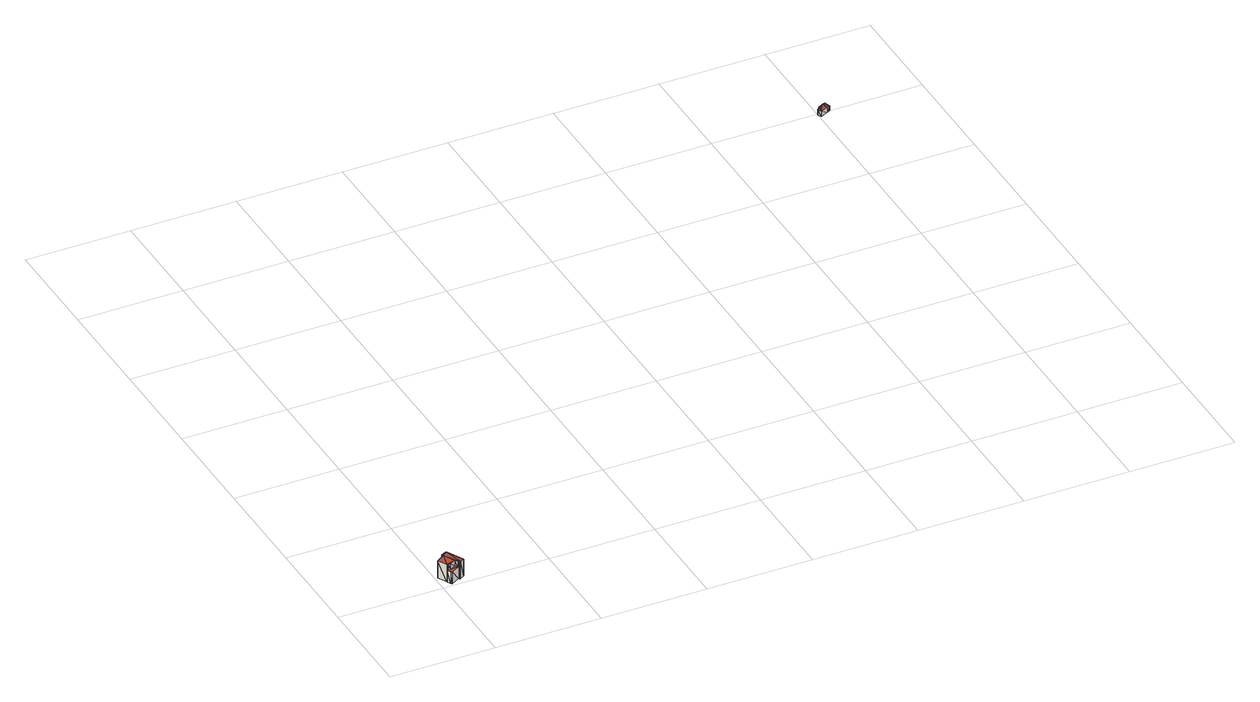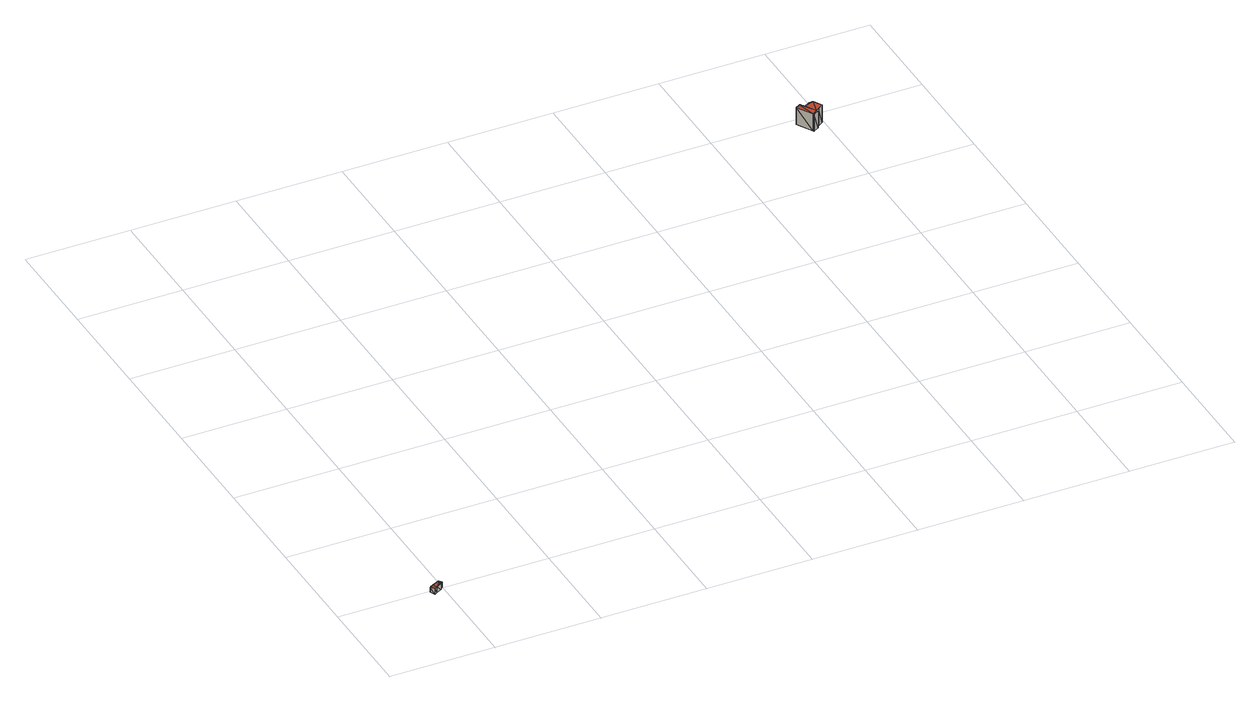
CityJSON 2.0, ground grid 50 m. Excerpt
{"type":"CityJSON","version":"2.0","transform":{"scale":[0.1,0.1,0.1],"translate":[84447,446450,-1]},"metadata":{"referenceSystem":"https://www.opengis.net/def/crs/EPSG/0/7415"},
"CityObjects":{
"building1":{"type":"Building","attributes":{"dak_type":"multiple horizontal","data_area":54.92,"data_coverage":0.854,"geconstateerd":false,"gid":11565629,"h_dak_50p":9.19,"h_dak_70p":9.26,"h_dak_max":9.69,"h_dak_min":6.42,"h_maaiveld":0.569,"kas_warenhuis":false,"lod11_replace":false,"ondergronds_type":"above ground","oorspronkelijkbouwjaar":2005,"pw_actueel":"yes","pw_bron":"ahn3","reconstructie_methode":"tudelft3d-geoflow","reconstruction_skipped":false,"rmse_lod12":1.1,"rmse_lod13":2.53,"rmse_lod22":0.222,"rn":1,"status":"Pand in gebruik","t_run":88.47,"val3dity_codes_lod12":"[]","val3dity_codes_lod13":"[]","val3dity_codes_lod22":"[]"},"children":["building1-1"]},
"building1-1":{"type":"BuildingPart","parents":["building1"],"geometry":[{"type":"Solid","lod":"2.2","boundaries":[[[[0,1,2]],[[2,3,4]],[[5,6,7]],[[8,9,10]],[[11,12,13]],[[13,14,15]],[[15,16,17]],[[17,18,19]],[[20,21,22]],[[23,0,2]],[[5,7,8]],[[10,11,13]],[[13,15,17]],[[19,20,22]],[[23,2,4]],[[5,8,10]],[[10,13,17]],[[17,19,22]],[[23,4,5]],[[5,10,17]],[[17,22,23]],[[23,5,17]],[[9,24,25]],[[25,10,9]],[[2,26,27]],[[27,3,2]],[[7,28,29]],[[29,8,7]],[[10,25,30]],[[30,11,10]],[[14,31,32]],[[32,15,14]],[[13,33,31]],[[31,14,13]],[[22,34,35]],[[35,23,22]],[[23,35,36]],[[36,0,23]],[[15,32,37]],[[37,16,15]],[[16,37,38]],[[38,17,16]],[[39,40,41]],[[41,42,39]],[[43,44,45]],[[45,46,43]],[[34,47,48]],[[48,49,34]],[[21,50,47]],[[34,22,21]],[[21,47,34]],[[18,51,52]],[[52,19,18]],[[19,52,53]],[[53,20,19]],[[20,53,50]],[[50,21,20]],[[11,30,54]],[[54,12,11]],[[12,54,33]],[[33,13,12]],[[17,38,51]],[[51,18,17]],[[8,29,24]],[[24,9,8]],[[1,55,26]],[[26,2,1]],[[0,36,55]],[[55,1,0]],[[46,45,40]],[[40,39,46]],[[6,56,28]],[[28,7,6]],[[57,58,59]],[[59,5,4]],[[4,57,59]],[[3,27,57]],[[57,4,3]],[[5,59,56]],[[56,6,5]],[[60,61,58]],[[58,57,60]],[[42,41,62]],[[62,63,42]],[[63,62,61]],[[61,60,63]],[[49,48,44]],[[44,43,49]],[[29,28,56]],[[59,58,61]],[[62,41,40]],[[45,44,48]],[[48,47,50]],[[52,51,38]],[[38,37,32]],[[32,31,33]],[[33,54,30]],[[25,24,29]],[[29,56,59]],[[59,61,62]],[[62,40,45]],[[48,50,53]],[[52,38,32]],[[32,33,30]],[[25,29,59]],[[59,62,45]],[[48,53,52]],[[52,32,30]],[[25,59,45]],[[45,48,52]],[[52,30,25]],[[25,45,52]],[[26,55,36]],[[35,34,49]],[[43,46,39]],[[42,63,60]],[[60,57,27]],[[27,26,36]],[[35,49,43]],[[42,60,27]],[[27,36,35]],[[35,43,39]],[[39,42,27]],[[27,35,39]]]],"semantics":{"surfaces":[{"type":"GroundSurface"},{"type":"WallSurface","on_footprint_edge":true},{"type":"WallSurface","on_footprint_edge":false},{"type":"RoofSurface","solar-potential":1258740.16,"solar-potential_unit":"Wh/m^2/year"},{"type":"RoofSurface","solar-potential":1256376.4,"solar-potential_unit":"Wh/m^2/year"},{"type":"RoofSurface","solar-potential":1253085.51,"solar-potential_unit":"Wh/m^2/year"},{"type":"RoofSurface"},{"type":"RoofSurface","solar-potential":1266700.05,"solar-potential_unit":"Wh/m^2/year"},{"type":"RoofSurface","solar-potential":1263396.65,"solar-potential_unit":"Wh/m^2/year"},{"type":"RoofSurface","solar-potential":1262838.84,"solar-potential_unit":"Wh/m^2/year"},{"type":"RoofSurface","solar-potential":1261777.34,"solar-potential_unit":"Wh/m^2/year"},{"type":"RoofSurface","solar-potential":1251773.32,"solar-potential_unit":"Wh/m^2/year"},{"type":"RoofSurface","solar-potential":1252630.37,"solar-potential_unit":"Wh/m^2/year"},{"type":"RoofSurface","solar-potential":1263182.58,"solar-potential_unit":"Wh/m^2/year"},{"type":"RoofSurface","solar-potential":1263257.7,"solar-potential_unit":"Wh/m^2/year"},{"type":"RoofSurface","solar-potential":1263501.8,"solar-potential_unit":"Wh/m^2/year"},{"type":"RoofSurface","solar-potential":1264326.72,"solar-potential_unit":"Wh/m^2/year"},{"type":"RoofSurface","solar-potential":1255966.27,"solar-potential_unit":"Wh/m^2/year"},{"type":"RoofSurface","solar-potential":1263733.11,"solar-potential_unit":"Wh/m^2/year"},{"type":"RoofSurface","solar-potential":1264580.51,"solar-potential_unit":"Wh/m^2/year"},{"type":"RoofSurface","solar-potential":1263488.93,"solar-potential_unit":"Wh/m^2/year"},{"type":"RoofSurface","solar-potential":1263516.29,"solar-potential_unit":"Wh/m^2/year"},{"type":"RoofSurface","solar-potential":1262130.71,"solar-potential_unit":"Wh/m^2/year"},{"type":"RoofSurface","solar-potential":1258517.01,"solar-potential_unit":"Wh/m^2/year"},{"type":"RoofSurface","solar-potential":1263408.64,"solar-potential_unit":"Wh/m^2/year"},{"type":"RoofSurface","solar-potential":1253943.79,"solar-potential_unit":"Wh/m^2/year"},{"type":"RoofSurface","solar-potential":1263837.7,"solar-potential_unit":"Wh/m^2/year"},{"type":"RoofSurface","solar-potential":1258730.39,"solar-potential_unit":"Wh/m^2/year"},{"type":"RoofSurface","solar-potential":1251960.22,"solar-potential_unit":"Wh/m^2/year"},{"type":"RoofSurface","solar-potential":1255079.94,"solar-potential_unit":"Wh/m^2/year"},{"type":"RoofSurface","solar-potential":1257981.76,"solar-potential_unit":"Wh/m^2/year"},{"type":"RoofSurface","solar-potential":1249384.28,"solar-potential_unit":"Wh/m^2/year"},{"type":"RoofSurface","solar-potential":1255363.13,"solar-potential_unit":"Wh/m^2/year"},{"type":"RoofSurface","solar-potential":1257947.2,"solar-potential_unit":"Wh/m^2/year"},{"type":"RoofSurface","solar-potential":1256820.13,"solar-potential_unit":"Wh/m^2/year"},{"type":"RoofSurface","solar-potential":1254248.96,"solar-potential_unit":"Wh/m^2/year"}],"values":[[0,0,0,0,0,0,0,0,0,0,0,0,0,0,0,0,0,0,0,0,0,0,1,1,1,1,1,1,1,1,1,1,1,1,1,1,1,1,1,1,1,1,2,2,2,2,2,2,1,1,1,1,1,1,1,1,1,1,1,1,1,1,1,1,1,1,1,1,1,2,2,1,1,1,1,1,1,1,1,1,2,2,2,2,2,2,2,2,3,4,5,6,7,6,6,8,9,10,11,12,13,14,15,16,17,18,19,20,21,22,23,24,25,26,27,28,6,29,30,31,32,33,34,35]]}}]},
"building2":{"type":"Building","attributes":{"dak_type":"horizontal","data_area":13.32,"data_coverage":0.893,"geconstateerd":false,"gid":15713172,"h_dak_50p":2.67,"h_dak_70p":2.75,"h_dak_max":2.9,"h_dak_min":2.39,"h_maaiveld":-0.002,"kas_warenhuis":false,"lod11_replace":false,"ondergronds_type":"above ground","oorspronkelijkbouwjaar":1924,"pw_actueel":"yes","pw_bron":"ahn3","reconstructie_methode":"tudelft3d-geoflow","reconstruction_skipped":false,"rmse_lod12":0.133,"rmse_lod13":0.14,"rmse_lod22":0.0294,"rn":1,"status":"Pand in gebruik","t_run":36.76,"val3dity_codes_lod12":"[]","val3dity_codes_lod13":"[]","val3dity_codes_lod22":"[]"},"children":["building2-1"]},
"building2-1":{"type":"BuildingPart","parents":["building2"],"geometry":[{"type":"Solid","lod":"2.2","boundaries":[[[[64,65,66]],[[67,68,69]],[[69,70,71]],[[72,73,74]],[[74,64,66]],[[75,76,67]],[[67,69,71]],[[71,72,74]],[[74,66,75]],[[75,67,71]],[[71,74,75]],[[69,77,78]],[[78,70,69]],[[68,79,77]],[[77,69,68]],[[65,80,81]],[[81,66,65]],[[64,82,80]],[[80,65,64]],[[71,83,84]],[[84,72,71]],[[72,84,85]],[[85,73,72]],[[73,85,86]],[[86,74,73]],[[67,87,79]],[[79,68,67]],[[70,78,83]],[[83,71,70]],[[76,88,87]],[[87,67,76]],[[75,89,88]],[[88,76,75]],[[74,86,82]],[[82,64,74]],[[66,81,89]],[[89,75,66]],[[89,81,80]],[[80,82,86]],[[86,85,84]],[[83,78,77]],[[77,79,87]],[[87,88,89]],[[89,80,86]],[[86,84,83]],[[83,77,87]],[[87,89,86]],[[86,83,87]]]],"semantics":{"surfaces":[{"type":"GroundSurface"},{"type":"WallSurface","on_footprint_edge":true},{"type":"RoofSurface"},{"type":"RoofSurface","solar-potential":1105660.53,"solar-potential_unit":"Wh/m^2/year"},{"type":"RoofSurface","solar-potential":1288135.8,"solar-potential_unit":"Wh/m^2/year"},{"type":"RoofSurface","solar-potential":1299547.47,"solar-potential_unit":"Wh/m^2/year"},{"type":"RoofSurface","solar-potential":1258308.4,"solar-potential_unit":"Wh/m^2/year"},{"type":"RoofSurface","solar-potential":1210740.04,"solar-potential_unit":"Wh/m^2/year"},{"type":"RoofSurface","solar-potential":1273716.69,"solar-potential_unit":"Wh/m^2/year"},{"type":"RoofSurface","solar-potential":1280165.06,"solar-potential_unit":"Wh/m^2/year"},{"type":"RoofSurface","solar-potential":1249555.23,"solar-potential_unit":"Wh/m^2/year"},{"type":"RoofSurface","solar-potential":1264459.12,"solar-potential_unit":"Wh/m^2/year"}],"values":[[0,0,0,0,0,0,0,0,0,0,0,1,1,1,1,1,1,1,1,1,1,1,1,1,1,1,1,1,1,1,1,1,1,1,1,1,1,2,3,4,2,5,6,7,8,9,10,11]]}}]}
},
"vertices":[
[48,8,16],[44,6,16],[41,12,16],[33,27,16],[34,28,16],[32,31,16],[31,31,16],[8,72,16],[9,73,16],[34,90,16],[49,98,16],[48,99,16],[45,105,16],[70,118,16],[71,119,16],[73,116,16],[114,41,16],[116,38,16],[115,37,16],[96,27,16],[91,24,16],[90,24,16],[87,28,16],[87,29,16],[34,90,103],[49,98,103],[41,12,75],[33,27,75],[8,72,104],[9,73,104],[48,99,103],[71,119,103],[73,116,103],[70,118,103],[87,28,75],[87,29,75],[48,8,75],[114,41,102],[116,38,101],[49,29,75],[49,29,103],[40,30,103],[40,30,75],[85,34,75],[85,34,102],[76,46,102],[76,46,75],[87,28,102],[88,29,102],[88,29,75],[90,24,102],[115,37,101],[96,27,102],[91,24,102],[45,105,103],[44,6,75],[31,31,103],[34,28,75],[34,28,103],[32,31,103],[38,31,75],[38,31,103],[40,32,103],[40,32,75],
[3051,2525,10],[3062,2500,10],[3058,2498,10],[3011,2476,10],[3002,2492,10],[3001,2493,10],[3006,2495,10],[3015,2500,10],[3014,2501,10],[3012,2505,10],[3038,2518,10],[3046,2492,10],[3012,2474,10],[3001,2493,38],[3006,2495,38],[3002,2492,38],[3062,2500,34],[3058,2498,35],[3051,2525,38],[3015,2500,38],[3014,2501,38],[3012,2505,39],[3038,2518,39],[3011,2476,35],[3012,2474,35],[3046,2492,35]
]}
